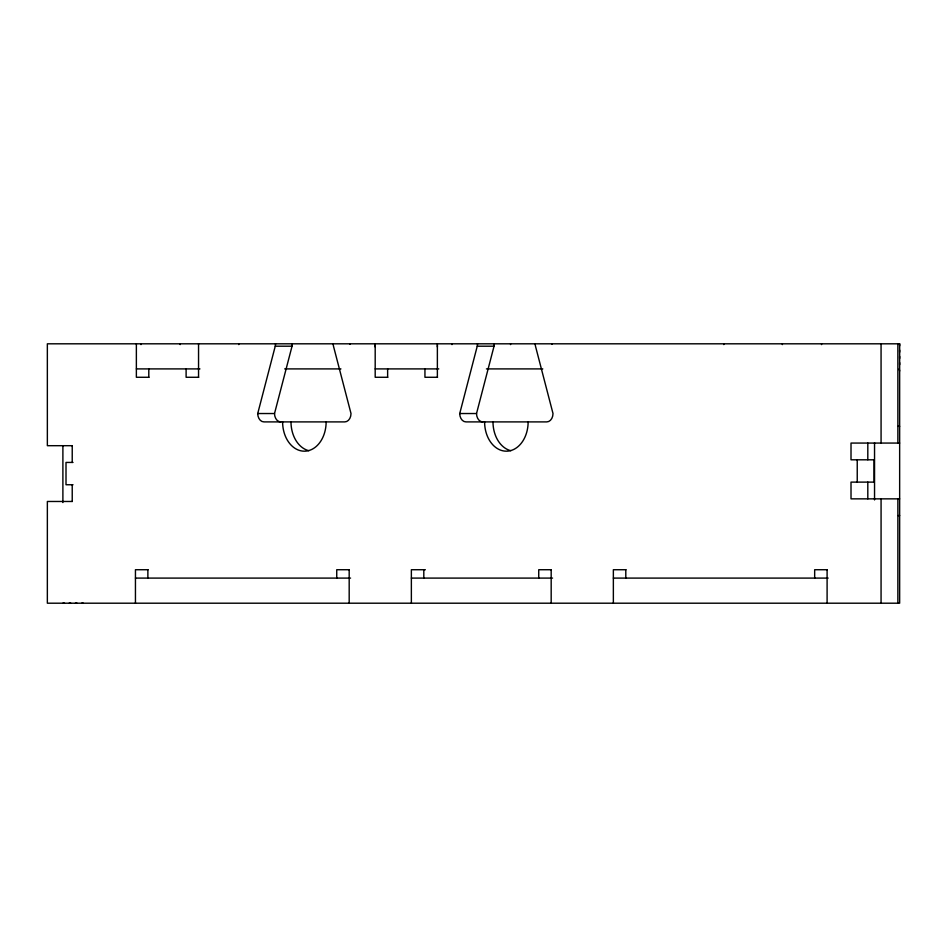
<?xml version="1.0" encoding="UTF-8"?>
<svg xmlns="http://www.w3.org/2000/svg" width="947" height="947" viewBox="0 0 947 947"><rect width="100%" height="100%" fill="white"/><g stroke="black" fill="none" stroke-linecap="round" stroke-linejoin="round"><path stroke-width="1.42" d="M72.221 462.432L72.232 445.694M375.19 343.808L375.19 377.273L387.797 377.273M375.19 346.945L375.19 345.371M437.372 346.945L437.372 345.371M867.807 459.804L867.819 443.066M881.065 603.192L881.077 498.856M897.863 603.192L897.874 498.856M899.65 370.999L899.188 368.904M899.65 364.725L899.65 362.63M899.65 358.451L899.65 356.356M899.65 352.177L899.65 350.082M899.65 345.892L899.65 343.808L47.35 343.808L47.362 445.694L72.315 445.694M333.226 343.808A8.369 6.215 90 0 0 333.486 346.2L351.006 413.531A8.369 6.215 90 0 1 344.791 421.9L263.953 421.9A8.369 6.215 90 0 1 257.726 413.531L275.246 346.2A8.369 6.215 90 0 0 275.506 343.808M280.75 421.9A8.369 6.215 -90 0 1 274.523 413.531L292.043 346.2A8.369 6.215 90 0 0 292.303 343.808M535.233 343.808A8.369 6.215 90 0 0 535.493 346.2L553.001 413.531A8.369 6.215 -90 0 1 546.786 421.9L465.948 421.9A8.369 6.215 -90 0 1 459.733 413.531L477.241 346.2A8.369 6.215 -90 0 0 477.501 343.808M482.745 421.9A8.369 6.215 90 0 1 476.53 413.531L494.038 346.2A8.369 6.215 -90 0 0 494.298 343.808M275.246 346.2L292.043 346.2M477.241 346.2L494.038 346.2M136.368 368.904L199.947 368.904M284.692 368.904L340.932 368.904M375.19 368.904L438.781 368.904M486.415 368.904L542.797 368.904M148.963 377.273L136.368 377.273L136.368 343.808M198.704 377.273L186.109 377.273L186.109 368.904M437.538 377.273L424.943 377.273L424.943 368.904M257.726 413.531L274.523 413.531M459.733 413.531L476.53 413.531M898.076 426.328L899.65 426.328M899.65 443.066L851.022 443.066L851.01 459.804L874.034 459.804L874.034 482.118L851.01 482.118L851.022 498.856L899.65 498.856M73.014 462.432L66.006 462.432L66.006 484.746L73.014 484.746M72.315 501.472L47.362 501.472L47.35 603.203L899.65 603.203L899.65 343.808M898.076 515.582L899.65 515.582M148.04 569.727L135.445 569.727L135.445 603.203M349.348 569.727L336.741 569.727L336.741 578.096M425.357 569.727L411.365 569.727L411.365 603.203M551.343 569.727L538.736 569.727L538.736 578.096M625.955 569.727L613.36 569.727L613.36 603.203M827.264 569.727L814.669 569.727L814.669 578.096M135.445 578.096L350.579 578.096M411.365 578.096L552.575 578.096M613.36 578.096L828.152 578.096M62.893 603.203L64.467 603.203M69.178 603.203L70.741 603.203M75.452 603.203L77.015 603.203M81.726 603.203L83.289 603.203M867.807 482.118L867.819 498.856M72.221 484.746L72.232 501.472M897.863 343.797L897.874 443.066M881.065 343.797L881.077 443.066M874.543 442.758L874.543 499.933M857.236 459.804L857.236 482.118M827.098 569.727L827.098 603.203M821.546 343.808L821.546 344.59M782.364 343.808L782.364 344.59M723.792 343.808L723.792 344.59M625.801 569.727L625.801 578.096M551.178 569.727L551.178 603.203M510.563 343.808L510.563 344.59M451.991 343.808L451.991 344.59M437.372 343.808L437.372 377.273M423.806 569.727L423.806 578.096M387.631 368.904L387.631 377.273M349.183 569.727L349.183 603.203M238.751 343.808L238.751 344.59M198.55 343.808L198.55 377.273M180.179 343.808L180.179 344.59M148.797 368.904L148.797 377.273M147.874 569.727L147.874 578.096M140.996 343.808L140.996 344.59M62.893 445.694L62.893 502.549M552.03 344.258A8.369 6.215 90 0 1 552.03 343.808M326.135 421.9A29.286 21.769 -90 0 1 304.366 451.186A29.286 21.769 -90 0 1 282.608 421.9M528.13 421.9A29.286 21.769 -90 0 1 506.361 451.186A29.286 21.769 -90 0 1 484.604 421.9M350.035 344.258A8.369 6.215 90 0 1 350.023 343.808M308.805 450.701A29.286 21.769 -90 0 1 291.001 421.9M510.8 450.701A29.286 21.769 -90 0 1 492.996 421.9"/></g></svg>
